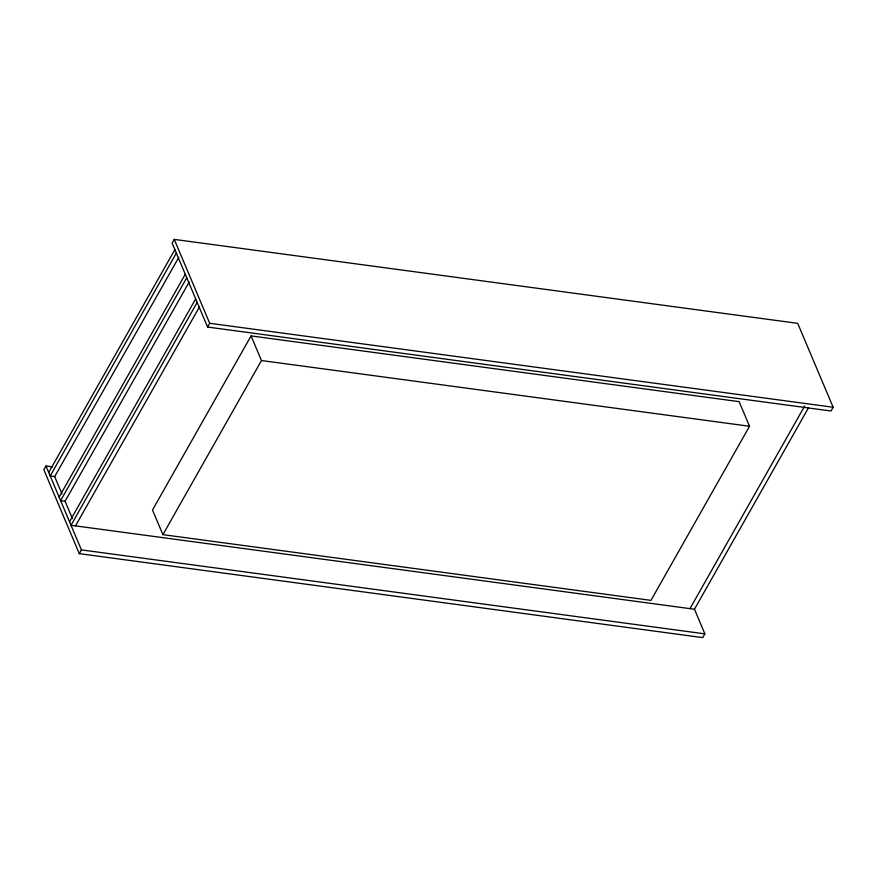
<?xml version="1.0" encoding="UTF-8"?>
<svg xmlns="http://www.w3.org/2000/svg" width="877" height="877" viewBox="0 0 877 877"><rect width="100%" height="100%" fill="white"/><g stroke="black" fill="none" stroke-linecap="round" stroke-linejoin="round"><path stroke-width="1.32" d="M52.752 466.915L45.977 465.994L43.85 469.754L79.292 553.65L702.751 637.612L704.867 633.863L694.474 609.241L808.484 407.827M174.249 239.388L172.133 243.137L207.575 327.044L831.023 411.006L833.15 407.246L797.708 323.35L174.249 239.388L209.691 323.284L207.575 327.044M48.706 472.462L174.863 249.605M176.343 253.124L50.197 475.992L54.681 476.595L62.026 493.981M54.681 476.595L178.809 257.301M59.11 497.106L185.266 274.249M186.757 277.768L60.601 500.635L65.084 501.238L72.44 518.625M65.084 501.238L189.224 281.945M69.524 521.749L195.681 298.893M197.172 302.412L71.015 525.279L694.474 609.241M75.499 525.882L199.627 306.599M79.292 553.65L81.418 549.901L45.977 465.994M251.063 335.913L152.51 510.008L162.914 534.641L650.975 600.372L749.528 426.266L739.136 401.644L251.063 335.913L261.467 360.535L162.914 534.641M689.98 608.638L804.669 406.029M209.691 323.284L833.15 407.246M261.467 360.535L749.528 426.266M81.418 549.901L704.867 633.863"/></g></svg>
